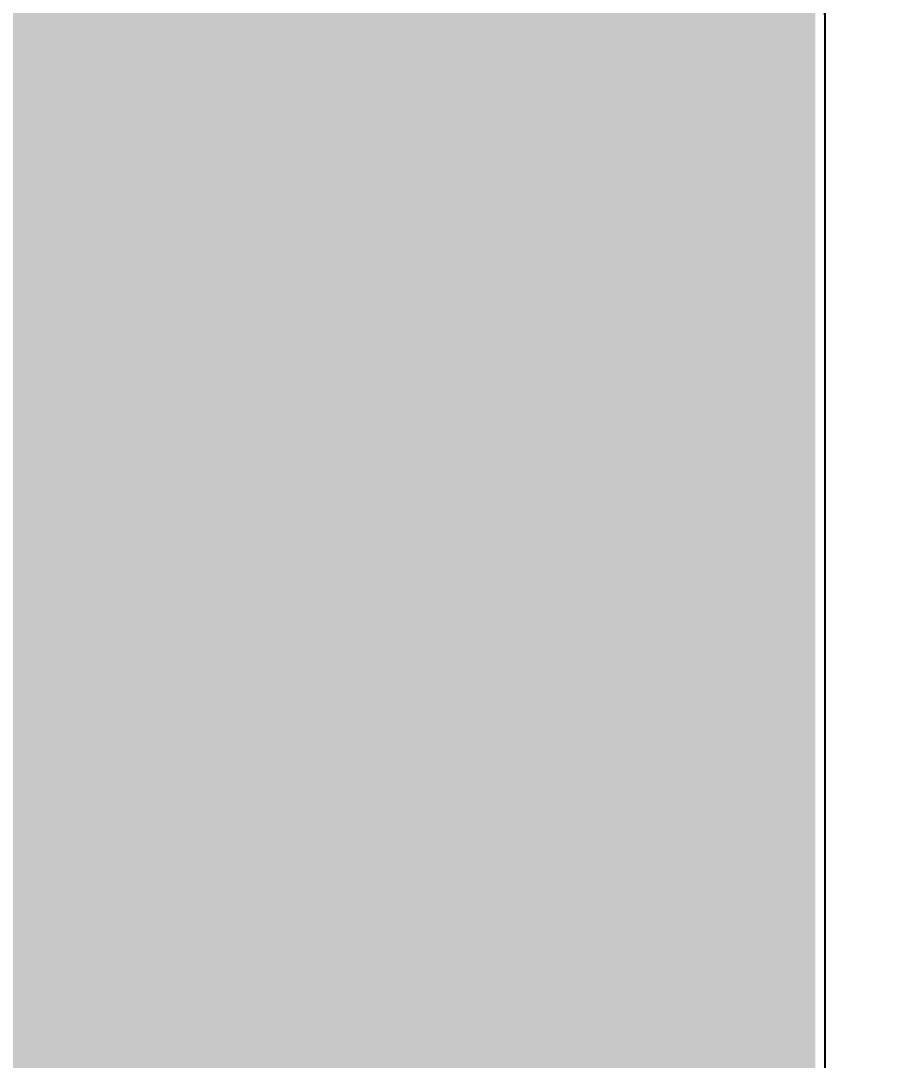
# Model space of a CAD drawing. Header units: millimetres. Extents: x -11 to 1219, y 0 to 1751.
# Drawn here: x 94.62 to 133.15, y 919.42 to 965.5 of the extents above; entities that cross this region are included whole.
import ezdxf

# ---------------------------------------------------------------- set-up
doc = ezdxf.new("R2010")
doc.units = ezdxf.units.MM
doc.header["$LTSCALE"] = 10
doc.layers.get('0').update_dxf_attribs({"linetype": 'CONTINUOUS'})
doc.layers.get('Defpoints').update_dxf_attribs({"linetype": 'CONTINUOUS'})
doc.layers.add('PSYMS', color=7, linetype='CONTINUOUS')
doc.styles.get("Standard").update_dxf_attribs({"font": '', "width": 0.8})
doc.styles.get('Standard').set_extended_font_data('Meiryo UI')
doc.dimstyles.get("Standard").update_dxf_attribs({"dimtxt": 8, "dimasz": 2, "dimexe": 1.5, "dimexo": 1.5, "dimgap": 1.8, "dimtad": 1, "dimdec": 3, "dimdsep": 46, "dimtxsty": 'Standard', "dimcen": 0, "dimclrd": 4, "dimclre": 4, "dimclrt": 4, "dimadec": 0, "dimazin": 0, "dimtfac": 1, "dimtdec": 3, "dimtmove": 0, "dimatfit": 3, "dimfxl": 1, "dimtolj": 1, "dimtzin": 1, "dimarcsym": 0})

# ---------------------------------------------------------------- blocks, each defined once
blk = doc.blocks.new('*D176')
at = {"layer": 'Defpoints', "color": 0, "transparency": 16777216}
for p in [(130.249, 972.5), (130.249, 964.259), (160.48, 964.259)]:
    blk.add_point(p, dxfattribs=at)
at = {"layer": 'PSYMS', "color": 4, "lineweight": -2, "transparency": 16777216}
for p, q in [((130.249, 965.759), (130.249, 974)), ((160.48, 965.759), (160.48, 974)), ((130.249, 972.5), (95.696, 972.5)), ((158.48, 972.5), (132.249, 972.5))]:
    blk.add_line(p, q, dxfattribs=at)
at = {"layer": 'PSYMS', "color": 4, "transparency": 16777216}
for points in [[(132.249, 972.833), (132.249, 972.166), (130.249, 972.5)], [(158.48, 972.833), (158.48, 972.166), (160.48, 972.5)]]:
    blk.add_solid(points, dxfattribs=at)
at = {"layer": 'PSYMS', "color": 4, "transparency": 16777216, "insert": (111.973, 978.3), "char_height": 8, "attachment_point": 5}
blk.add_mtext('\\A1;30.231', dxfattribs=at)

msp = doc.modelspace()

# ---------------------------------------------------------------- hatches: boundary and pattern name
h = msp.add_hatch()
h.set_pattern_fill('CROSS', color=256)
h.set_pattern_definition([(0, (8921.3084, -13194.049), (6.35, 6.35), [3.175, -9.525]), (90, (8922.896, -13195.637), (-6.35, 6.35), [3.175, -9.525])])
h.paths.add_polyline_path([(129.8279, 1605.2555), (49.8279, 1605.2555), (49.8279, 335.0438), (129.8279, 335.0438)])

# ---------------------------------------------------------------- linework, layer by layer
msp.add_line((130.2487, 1605.2555), (130.2487, 335.0438))

# ---------------------------------------------------------------- dimensions: what is measured, and where the dimension line sits
at = {"layer": 'PSYMS', "color": 7, "true_color": 0xffffff}
dim = msp.add_linear_dim(base=(130.2487, 972.4996), p1=(160.4796, 964.2587), p2=(130.2487, 964.2587), dimstyle='Standard', dxfattribs=at)
dim.commit()
dim.dimension.update_dxf_attribs({"geometry": '*D176', "text_midpoint": (111.9725, 978.2996)})

doc.saveas('drawing.dxf')
